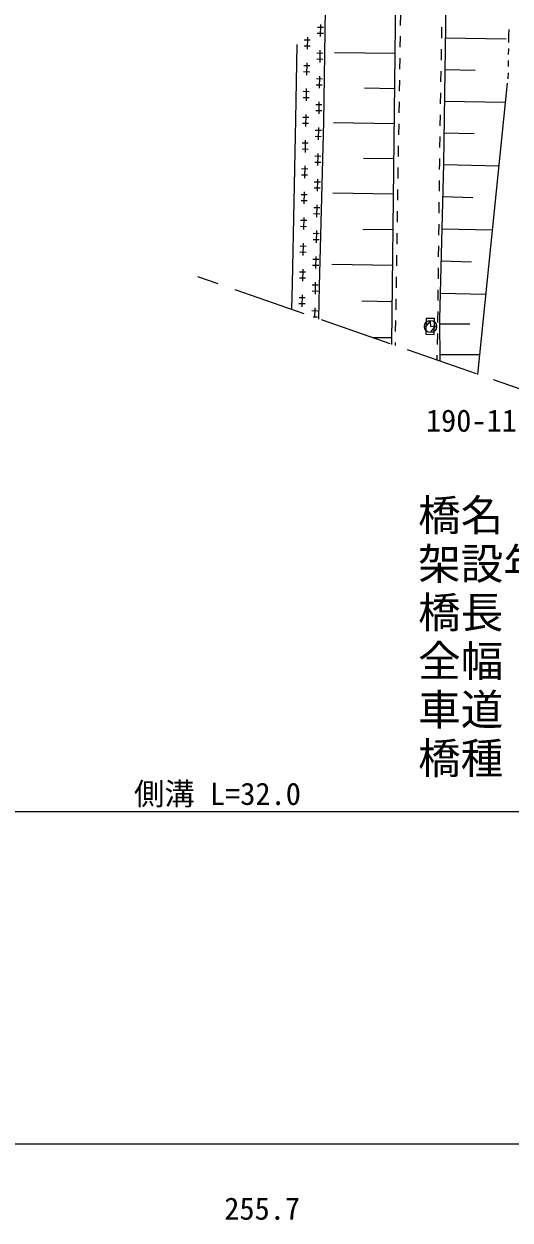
# Model space of a CAD drawing. Units: millimetres, scale not verified. Extents: x 40000 to 680000, y 20000 to 380000.
# Drawn here: x 358768 to 398744, y 198715 to 297162 of the extents above; entities that cross this region are included whole.
import ezdxf
from ezdxf.enums import TextEntityAlignment as Align

# ---------------------------------------------------------------- set-up
doc = ezdxf.new("R2010")
doc.units = ezdxf.units.MM
doc.header["$LTSCALE"] = 1000
doc.linetypes.add('DASHED', pattern=[7.5, 6, -1.5])
for name, color, linetype, lineweight in [('M-BGD', 7, 'Continuous', 25), ('M-BMK-SRVR', 3, 'Continuous', 25), ('M-STR-HTXT', 7, 'Continuous', 13), ('M-TTL-BAND', 7, 'Continuous', 25)]:
    doc.layers.add(name, color=color, linetype=linetype, lineweight=lineweight)
doc.styles.add('ＭＳ ゴシック', font='')
doc.styles.get('ＭＳ ゴシック').set_extended_font_data('MS Gothic')

msp = doc.modelspace()

# ---------------------------------------------------------------- linework, layer by layer
at = {"layer": 'M-BGD'}
for p, q in [((389731, 297941), (389716, 297041)), ((383390, 296361), (382890, 296371)), ((383400, 296861), (382900, 296871)), ((383155, 297116), (383135, 296116)), ((393109, 296886), (393095, 295986)), ((398631, 296699), (398624, 296218)), ((382318, 295821), (381819, 295831)), ((382074, 296076), (382053, 295077)), ((389702, 296141), (389687, 295241)), ((393417, 296012), (398417, 295936)), ((398624, 296218), (398616, 295645)), ((382308, 295322), (381809, 295332)), ((383358, 294740), (382858, 294750)), ((383113, 294995), (383093, 293995)), ((389295, 294717), (384296, 294792)), ((393081, 295086), (393067, 294186)), ((398609, 295145), (398602, 294645)), ((382276, 293701), (381776, 293711)), ((382031, 293956), (382011, 292956)), ((383348, 294240), (382848, 294250)), ((389672, 294341), (389658, 293441)), ((393378, 293407), (395877, 293369)), ((398595, 294145), (398588, 293645)), ((382266, 293201), (381766, 293211)), ((383315, 292619), (382815, 292629)), ((383070, 292874), (383050, 291874)), ((389643, 292541), (389629, 291641)), ((393052, 293286), (393038, 292386)), ((398582, 293145), (398575, 292645)), ((382233, 291580), (381734, 291590)), ((381989, 291835), (381968, 290835)), ((383305, 292119), (382805, 292129)), ((389262, 291832), (386762, 291869)), ((393024, 291486), (393010, 290587)), ((396088, 268320), (398546, 292291)), ((382223, 291080), (381724, 291090)), ((383273, 290498), (382773, 290508)), ((383028, 290753), (383008, 289753)), ((389614, 290742), (389600, 289842)), ((393338, 290802), (398337, 290726)), ((382191, 289459), (381691, 289469)), ((381946, 289714), (381926, 288714)), ((383263, 289998), (382763, 290008)), ((392995, 289687), (392981, 288787)), ((382181, 288959), (381681, 288969)), ((382985, 288632), (382965, 287632)), ((389229, 288947), (384229, 289020)), ((389585, 288942), (389571, 288042)), ((381904, 287593), (381883, 286593)), ((383220, 287877), (382720, 287887)), ((383230, 288377), (382730, 288387)), ((392967, 287887), (392953, 286987)), ((393298, 288192), (395798, 288154)), ((382138, 286838), (381639, 286848)), ((382148, 287338), (381649, 287348)), ((382943, 286511), (382923, 285511)), ((389556, 287142), (389542, 286242)), ((383178, 285756), (382678, 285766)), ((383188, 286256), (382688, 286266)), ((389196, 286052), (386696, 286088)), ((392932, 285693), (392926, 285187)), ((392938, 286087), (392932, 285693)), ((393258, 285582), (397847, 285470)), ((382096, 284717), (381596, 284727)), ((382106, 285217), (381606, 285227)), ((381861, 285472), (381841, 284472)), ((389527, 285342), (389513, 284442)), ((383135, 283635), (382635, 283645)), ((383145, 284135), (382645, 284145)), ((382900, 284390), (382880, 283390)), ((389498, 283543), (389484, 282643)), ((392916, 284287), (392906, 283387)), ((382053, 282596), (381554, 282606)), ((382063, 283096), (381564, 283106)), ((381819, 283351), (381798, 282351)), ((389162, 283158), (384163, 283230)), ((393193, 282945), (395693, 282884)), ((383103, 282014), (382603, 282024)), ((382858, 282269), (382838, 281270)), ((389469, 281743), (389455, 280843)), ((392896, 282487), (392886, 281587)), ((382021, 280975), (381521, 280985)), ((381776, 281230), (381756, 280230)), ((383093, 281514), (382593, 281525)), ((392875, 280687), (392865, 279788)), ((382011, 280475), (381511, 280485)), ((383060, 279894), (382560, 279904)), ((382815, 280148), (382795, 279149)), ((389128, 280219), (386629, 280255)), ((389440, 279943), (389426, 279043)), ((393129, 280307), (397307, 280205)), ((381978, 278854), (381479, 278864)), ((381734, 279109), (381713, 278109)), ((383050, 279394), (382550, 279404)), ((392855, 278888), (392845, 277988)), ((381968, 278354), (381469, 278364)), ((383018, 277773), (382518, 277783)), ((382773, 278028), (382753, 277028)), ((389411, 278143), (389397, 277243)), ((393064, 277654), (395564, 277593)), ((381936, 276733), (381436, 276743)), ((381691, 276988), (381671, 275989)), ((383008, 277273), (382508, 277283)), ((389095, 277281), (384095, 277351)), ((392835, 277088), (392824, 276188)), ((381926, 276234), (381426, 276244)), ((382975, 275652), (382475, 275662)), ((382730, 275907), (382710, 274907)), ((389382, 276343), (389368, 275444)), ((381649, 274867), (381628, 273868)), ((382965, 275152), (382465, 275162)), ((392814, 275288), (392804, 274388)), ((393000, 275001), (396763, 274909)), ((381883, 274113), (381384, 274123)), ((381893, 274613), (381394, 274623)), ((382688, 273786), (382672, 272996)), ((389060, 274297), (386560, 274332)), ((389353, 274544), (389339, 273644)), ((382933, 273531), (382433, 273541)), ((382923, 273031), (382550, 273038)), ((389324, 272744), (389310, 271844)), ((392787, 272897), (392781, 272588)), ((392794, 273488), (392787, 272897)), ((391798, 272205), (392186, 272662)), ((392186, 272662), (392202, 272255)), ((392202, 272255), (392605, 272306)), ((392605, 272306), (392217, 271849)), ((392949, 272474), (395449, 272486)), ((389026, 271314), (387437, 271335)), ((389295, 270944), (389292, 270689)), ((392764, 271688), (392747, 270788)), ((392730, 269889), (392723, 269493)), ((392961, 269947), (396256, 269963))]:
    msp.add_line(p, q, dxfattribs=at)
at = {"layer": 'M-BGD', "linetype": 'DASHED'}
msp.add_line((410144, 263422), (373080, 276338), dxfattribs=at)
at = {"layer": 'M-BGD'}
for points in [[(393604, 308370), (393258, 285658), (392945, 272852), (392961, 269410)], [(389017, 270784), (389019, 270916), (389402, 304184)], [(383021, 272874), (383078, 275595), (383441, 289115), (383574, 298378)], [(380807, 273646), (380849, 275795), (381133, 289285), (381227, 295462)]]:
    msp.add_lwpolyline(points, dxfattribs=at)
msp.add_lwpolyline([(392538, 272908), (391853, 272920), (391812, 271626), (392496, 271604)], close=True, dxfattribs=at)
msp.add_circle((392202, 272255), 500, dxfattribs=at)
at = {"layer": 'M-STR-HTXT'}
msp.add_line((312426, 232332), (429852, 232332), dxfattribs=at)
at = {"layer": 'M-TTL-BAND'}
msp.add_line((40000, 205000), (579000, 205000), dxfattribs=at)

# ---------------------------------------------------------------- texts
at = {"layer": 'M-BMK-SRVR', "style": 'ＭＳ ゴシック'}
msp.add_text('190-11-0-1', height=1833, dxfattribs=at).set_placement((404293, 263048), align=Align.BOTTOM_RIGHT)
at = {"layer": 'M-STR-HTXT', "style": 'ＭＳ ゴシック'}
for s, p in [('橋名\u3000\u3000\u3000浜田B橋', (391186, 258011)), ('架設年月\u3000不明', (391186, 254011)), ('橋長\u3000\u3000\u3000L=2.3', (391186, 250011)), ('全幅\u3000\u3000\u3000W1=16.4', (391186, 246011)), ('車道\u3000\u3000\u3000W2=11.7', (391186, 242011)), ('橋種\u3000\u3000\u3000RC', (391186, 238011))]:
    msp.add_text(s, height=2566, dxfattribs=at).set_placement(p, align=Align.TOP_LEFT)
msp.add_text('側溝 L=32.0', height=1833, dxfattribs=at).set_placement((374681, 232332), align=Align.BOTTOM_CENTER)
at = {"layer": 'M-TTL-BAND', "style": 'ＭＳ ゴシック'}
msp.add_text('255.7', height=1833, dxfattribs=at).set_placement((378358, 198195), align=Align.BOTTOM_CENTER)

doc.saveas('drawing.dxf')
